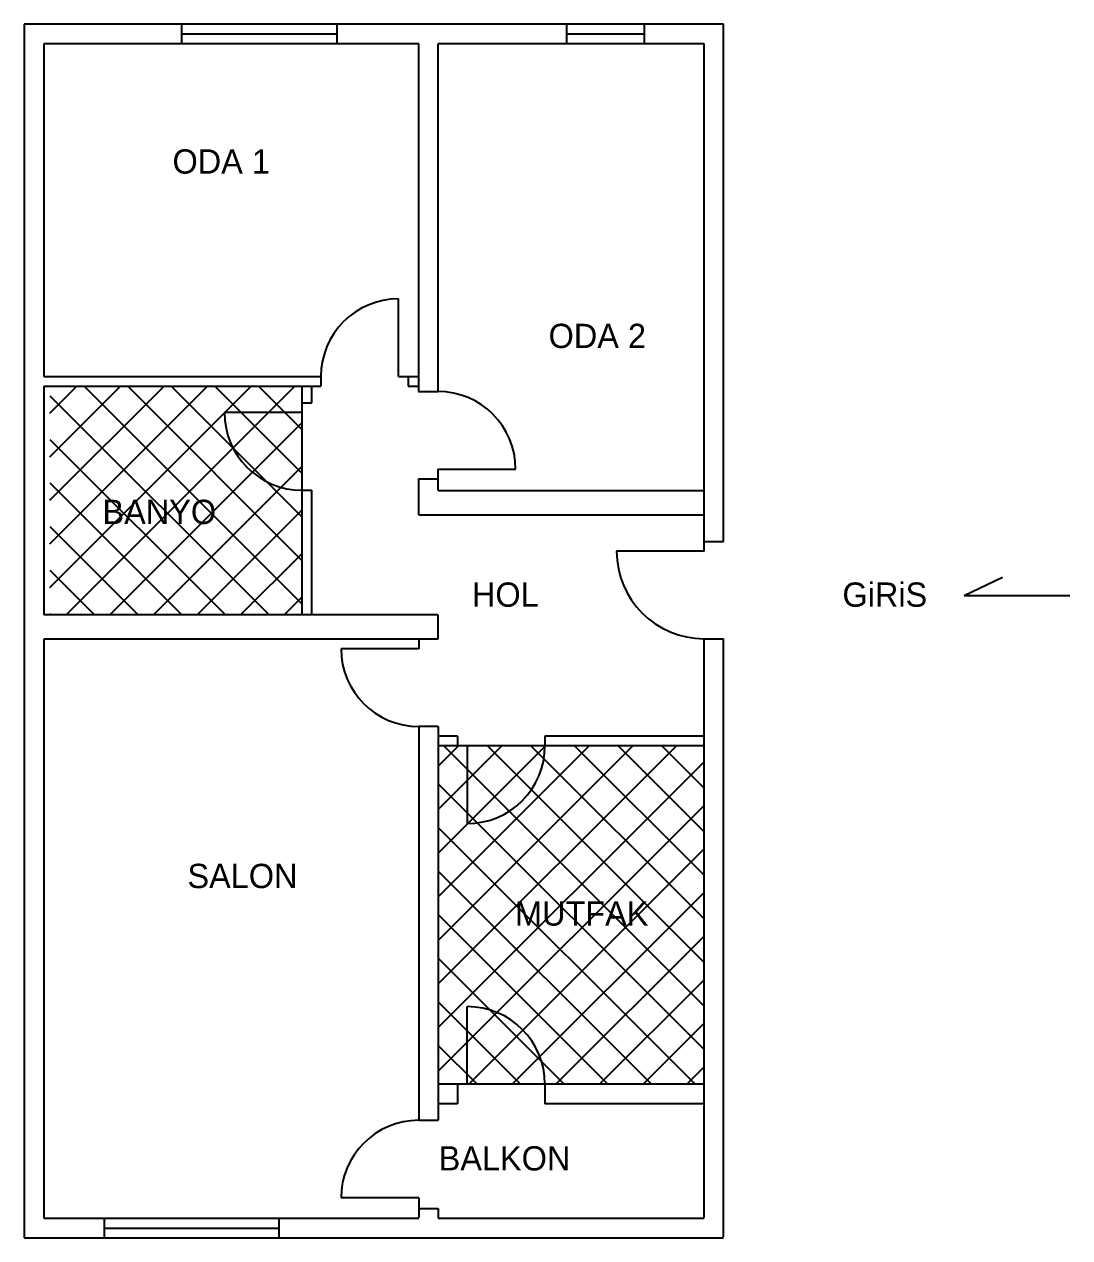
# Model space of a CAD drawing. Header units: millimetres. Extents: x 8451 to 20144, y 956 to 3956.
# Drawn here: x 8451 to 9528, y 1611 to 2861 of the extents above; entities that cross this region are included whole.
import ezdxf

# ---------------------------------------------------------------- set-up
doc = ezdxf.new("R2010")
doc.units = ezdxf.units.MM
doc.layers.add('mimari_proje', color=7, linetype='Continuous')
doc.layers.add('text', color=7, linetype='Continuous')

msp = doc.modelspace()

# ---------------------------------------------------------------- hatches: boundary and pattern name
at = {"layer": 'mimari_proje'}
h = msp.add_hatch(dxfattribs=at)
h.set_pattern_fill('ANSI37', color=256, scale=10, style=0)
h.paths.add_polyline_path([(8737.1, 2488.3), (8477.4, 2488.3), (8477.4, 2252.9), (8737.1, 2252.9), (8737.1, 2381.2)])
h = msp.add_hatch(dxfattribs=at)
h.set_pattern_fill('ANSI37', color=256, scale=10, style=0)
h.paths.add_polyline_path([(9151, 2117.9), (8987.2, 2117.9), (8877.2, 2117.9), (8877.2, 1769.3), (8987.2, 1769.3), (9151, 1769.3)])

# ---------------------------------------------------------------- linework, layer by layer
for p, q in [((8451, 2861.2), (8451, 1611.2)), ((9171, 2861.2), (8451, 2861.2)), ((8612.8, 2861.2), (8612.8, 2841.2)), ((8612.8, 2851.2), (8772.8, 2851.2)), ((8772.8, 2861.2), (8772.8, 2841.2)), ((9009.2, 2861.2), (9009.2, 2841.2)), ((9009.2, 2851.2), (9089.2, 2851.2)), ((9089.2, 2861.2), (9089.2, 2841.2)), ((9171, 2328.3), (9171, 2861.2)), ((8471, 2841.2), (8471, 2498.3)), ((8857.2, 2841.2), (8471, 2841.2)), ((8857, 2841.2), (8857, 2482.9)), ((8877, 2841.2), (8877, 2482.9)), ((9151, 2841.2), (8877.2, 2841.2)), ((9151, 2318.3), (9151, 2841.2)), ((8836.4, 2498.3), (8836.4, 2578.3)), ((8471, 2498.3), (8756.4, 2498.3)), ((8471, 2488.3), (8756.4, 2488.3)), ((8471, 2488.3), (8471, 2252.9)), ((8737.1, 2381.2), (8737.1, 2488.3)), ((8747.1, 2471.2), (8747.1, 2488.3)), ((8756.4, 2498.3), (8756.4, 2488.3)), ((8836.4, 2498.3), (8857.2, 2498.3)), ((8846.4, 2498.3), (8846.4, 2488.3)), ((8846.4, 2488.3), (8857.2, 2488.3)), ((8857, 2482.9), (8877, 2482.9)), ((8737.1, 2471.2), (8747.1, 2471.2)), ((8737.1, 2461.2), (8657.1, 2461.2)), ((8877, 2402.9), (8957, 2402.9)), ((8877, 2402.9), (8877, 2392.9)), ((8857, 2392.9), (8857, 2355.8)), ((8857, 2392.9), (8877, 2392.9)), ((8877, 2392.9), (8877, 2380.8)), ((8737.1, 2252.9), (8737.1, 2381.2)), ((8737.1, 2381.2), (8747.1, 2381.2)), ((8747.1, 2252.9), (8747.1, 2381.2)), ((8877.2, 2380.8), (9151, 2380.8)), ((8857.2, 2355.8), (9151, 2355.8)), ((9151, 2328.3), (9171, 2328.3)), ((9151, 2318.3), (9061, 2318.3)), ((9418.8, 2272.7), (9458.5, 2291.7)), ((9418.8, 2272.7), (9527.6, 2272.7)), ((8877, 2252.9), (8471, 2252.9)), ((8877, 2252.9), (8877, 2227.9)), ((8877, 2227.9), (8471, 2227.9)), ((8471, 2227.9), (8471, 1631.2)), ((8857.2, 2227.9), (8857.2, 2217.9)), ((9151, 1632.2), (9151, 2228.3)), ((9151, 2228.3), (9171, 2228.3)), ((9171, 1612.2), (9171, 2228.3)), ((8857.2, 2217.9), (8777.2, 2217.9)), ((8857.2, 2137.9), (8857.2, 1732.2)), ((8877.2, 2137.9), (8857.2, 2137.9)), ((8877.2, 2137.9), (8877.2, 1732.2)), ((8897.2, 2127.9), (8877.2, 2127.9)), ((8897.2, 2127.9), (8897.2, 2117.9)), ((8987.2, 2127.9), (8987.2, 2117.9)), ((9151, 2127.9), (8987.2, 2127.9)), ((8987.2, 2117.9), (8877.2, 2117.9)), ((8907.2, 2117.9), (8907.2, 2037.9)), ((9151, 2117.9), (8987.2, 2117.9)), ((8907.2, 1769.3), (8907.2, 1849.3)), ((8987.2, 1769.3), (8877.2, 1769.3)), ((8897.2, 1769.3), (8897.2, 1749.3)), ((9151, 1769.3), (8987.2, 1769.3)), ((8987.2, 1769.3), (8987.2, 1749.3)), ((8897.2, 1749.3), (8877.2, 1749.3)), ((9151, 1749.3), (8987.2, 1749.3)), ((8857.2, 1732.2), (8877.2, 1732.2)), ((8857.2, 1652.2), (8777.2, 1652.2)), ((8857.2, 1652.2), (8857.2, 1632.2)), ((8857.2, 1641.2), (8877.2, 1641.2)), ((8877.2, 1641.2), (8877.2, 1631.2)), ((8471, 1631.2), (8857.2, 1631.2)), ((8533.2, 1631.2), (8533.2, 1611.2)), ((8713.2, 1631.2), (8713.2, 1611.2)), ((8877.2, 1631.2), (9151, 1631.2)), ((8533.2, 1621.2), (8713.2, 1621.2)), ((8451, 1611.2), (9171, 1611.2))]:
    msp.add_line(p, q, dxfattribs=at)
for centre, radius, start, end in [((8836.4, 2498.3), 80, 90, 180), ((8877, 2402.9), 80, 0, 90), ((8737.1, 2461.2), 80, 180, 270), ((9151, 2318.3), 90, 180, 270), ((8857.2, 2217.9), 80, 180, 270), ((8907.2, 2117.9), 80, 270, 0), ((8907.2, 1769.3), 80, 0, 90), ((8857.2, 1652.2), 80, 90, 180)]:
    msp.add_arc(centre, radius, start, end, dxfattribs=at)

# ---------------------------------------------------------------- texts
at = {"layer": 'text', "char_height": 25, "width": 155.254, "attachment_point": 1}
for s, insert in [('ODA 1', (8603.6, 2732.4)), ('ODA 2', (8990.9, 2552.7)), ('BANYO', (8531.5, 2371.4)), ('GiRiS', (9293.5, 2286.2)), ('HOL', (8912, 2286.2)), ('SALON', (8619, 1996.4)), ('MUTFAK', (8956.3, 1957.7)), ('BALKON', (8877.7, 1705.5))]:
    msp.add_mtext(s, dxfattribs=dict(at, insert=insert))

doc.saveas('drawing.dxf')
